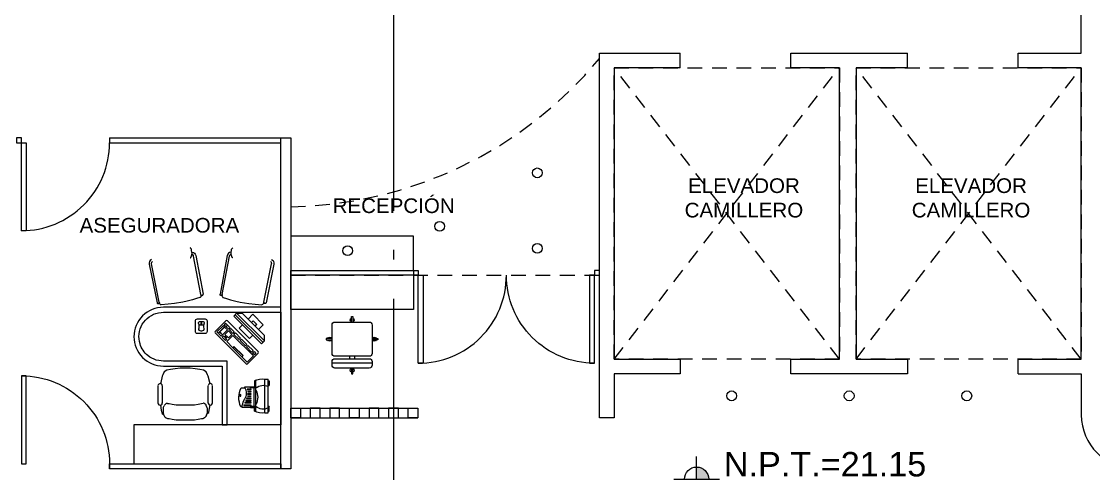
# Model space of a CAD drawing. Header units: metres. Extents: x -22 to 564, y 0 to 143.
# Drawn here: x 219.48 to 230.43, y 43.28 to 47.9 of the extents above; entities that cross this region are included whole.
import ezdxf

# ---------------------------------------------------------------- set-up
doc = ezdxf.new("R2010")
doc.units = ezdxf.units.M
doc.linetypes.add('EJES630', pattern=[6.3, 5.5, -0.4, 0, -0.4])
doc.linetypes.add('XREF 2N NEURO-ONCOLOGIA$0$HIDDE150', pattern=[0.24, 0.15, -0.09])
doc.layers.add('EJES', color=11, linetype='EJES630', lineweight=0)
doc.layers.add('XREF 2N NEURO-ONCOLOGIA$0$MUROS DE TABLAROCA', color=150, linetype='Continuous', lineweight=13)
for name, color, linetype in [('NIVELES', 9, 'Continuous'), ('TEXTO', 7, 'Continuous'), ('XREF 2N NEURO-ONCOLOGIA$0$CANCELES', 1, 'Continuous'), ('XREF 2N NEURO-ONCOLOGIA$0$LAMPARAS 1', 112, 'Continuous'), ('XREF 2N NEURO-ONCOLOGIA$0$MOBILIARIO', 161, 'Continuous'), ('XREF 2N NEURO-ONCOLOGIA$0$Mobiliario Fijo', 40, 'Continuous'), ('XREF 2N NEURO-ONCOLOGIA$0$MUROS', 3, 'Continuous'), ('XREF 2N NEURO-ONCOLOGIA$0$MUROS BAJOS', 2, 'Continuous'), ('XREF 2N NEURO-ONCOLOGIA$0$PROYECCIÓN', 252, 'XREF 2N NEURO-ONCOLOGIA$0$HIDDE150')]:
    doc.layers.add(name, color=color, linetype=linetype)
doc.styles.add('100 LOCALES 25', font='arial.ttf', dxfattribs={"height": 0.25})
doc.styles.add('NIVELES', font='arial.ttf', dxfattribs={"height": 0.25})

# ---------------------------------------------------------------- blocks, each defined once
blk = doc.blocks.new('XREF 2N NEURO-ONCOLOGIA$0$silla')
at = {"layer": 'XREF 2N NEURO-ONCOLOGIA$0$MOBILIARIO'}
for p, q in [((54.259, 36.804), (54.669, 36.804)), ((54.439, 36.736), (54.439, 36.76)), ((54.489, 36.736), (54.489, 36.76))]:
    blk.add_line(p, q, dxfattribs=at)
for points in [[(54.458, 36.856), (54.458, 36.915), (54.47, 36.915), (54.47, 36.856)], [(54.259, 36.555), (54.2, 36.555), (54.2, 36.568), (54.259, 36.568)], [(54.669, 36.555), (54.727, 36.555), (54.727, 36.568), (54.669, 36.568)], [(54.458, 36.386), (54.458, 36.328), (54.47, 36.328), (54.47, 36.386)]]:
    blk.add_lwpolyline(points, dxfattribs=at)
for points in [[(54.669, 36.826, 0.414214), (54.639, 36.856), (54.289, 36.856, 0.414214), (54.259, 36.826), (54.259, 36.79, 0.414214), (54.289, 36.76), (54.639, 36.76, 0.414214), (54.669, 36.79)], [(54.669, 36.706, 0.414214), (54.639, 36.736), (54.289, 36.736, 0.414214), (54.259, 36.706), (54.259, 36.416, 0.414214), (54.289, 36.386), (54.639, 36.386, 0.414214), (54.669, 36.416)]]:
    blk.add_lwpolyline(points, format="xyb", close=True, dxfattribs=at)
for centre, start, end in [((54.464, 36.878), 107.3771, 252.6229), ((54.464, 36.878), 287.378, 72.622), ((54.237, 36.561), 17.378, 162.622), ((54.69, 36.561), 17.378, 162.622), ((54.237, 36.561), 197.3771, 342.6229), ((54.69, 36.561), 197.3771, 342.6229), ((54.464, 36.365), 107.3771, 252.6229), ((54.464, 36.365), 287.378, 72.622)]:
    blk.add_arc(centre, 0.0207, start, end, dxfattribs=at)
blk = doc.blocks.new('XREF 2N NEURO-ONCOLOGIA$0$SILLA-EJECUTIVA')
for p, q in [((0.149, 0.2), (0.146, 0.194)), ((0.153, 0.202), (0.149, 0.2)), ((0.157, 0.205), (0.153, 0.202)), ((0.163, 0.206), (0.157, 0.205)), ((0.177, 0.205), (0.163, 0.206)), ((0.197, 0.205), (0.177, 0.205)), ((0.209, 0.204), (0.197, 0.205)), ((0.198, 0.205), (0.206, 0.224)), ((0.206, 0.224), (0.216, 0.232)), ((0.223, 0.2), (0.209, 0.204)), ((0.216, 0.232), (0.228, 0.239)), ((0.227, 0.206), (0.223, 0.2)), ((0.234, 0.196), (0.223, 0.2)), ((0.23, 0.209), (0.227, 0.206)), ((0.228, 0.239), (0.245, 0.243)), ((0.233, 0.212), (0.23, 0.209)), ((0.236, 0.214), (0.233, 0.212)), ((0.246, 0.188), (0.234, 0.196)), ((0.241, 0.215), (0.236, 0.214)), ((0.247, 0.216), (0.241, 0.215)), ((0.245, 0.243), (0.704, 0.238)), ((0.256, 0.181), (0.246, 0.188)), ((0.704, 0.212), (0.247, 0.216)), ((0.258, 0.179), (0.256, 0.181)), ((0.259, 0.176), (0.258, 0.179)), ((0.259, 0.173), (0.259, 0.176)), ((0.716, 0.211), (0.719, 0.211)), ((0.719, 0.211), (0.724, 0.21)), ((0.724, 0.21), (0.73, 0.206)), ((0.73, 0.206), (0.734, 0.2)), ((0.734, 0.2), (0.736, 0.194)), ((0.736, 0.194), (0.74, 0.153)), ((0.74, 0.153), (0.744, 0.106)), ((0.744, 0.106), (0.748, 0.041)), ((0.748, 0.041), (0.749, -0.009)), ((0.746, -0.11), (0.74, -0.184)), ((0.749, -0.009), (0.746, -0.11)), ((0.74, -0.184), (0.731, -0.262)), ((0.193, -0.274), (0.201, -0.293)), ((0.201, -0.293), (0.211, -0.3)), ((0.211, -0.3), (0.223, -0.307)), ((0.222, -0.275), (0.218, -0.268)), ((0.225, -0.278), (0.222, -0.275)), ((0.223, -0.307), (0.24, -0.311)), ((0.229, -0.281), (0.225, -0.278)), ((0.232, -0.282), (0.229, -0.281)), ((0.236, -0.284), (0.232, -0.282)), ((0.242, -0.284), (0.236, -0.284)), ((0.24, -0.311), (0.699, -0.306)), ((0.699, -0.28), (0.242, -0.284)), ((0.697, -0.28), (0.701, -0.28)), ((0.704, -0.282), (0.699, -0.28)), ((0.699, -0.306), (0.705, -0.305)), ((0.701, -0.28), (0.706, -0.28)), ((0.708, -0.284), (0.704, -0.282)), ((0.705, -0.305), (0.708, -0.302)), ((0.706, -0.28), (0.711, -0.28)), ((0.711, -0.287), (0.708, -0.284)), ((0.708, -0.302), (0.711, -0.298)), ((0.711, -0.28), (0.714, -0.279)), ((0.712, -0.292), (0.711, -0.287)), ((0.711, -0.298), (0.712, -0.292)), ((0.714, -0.279), (0.719, -0.278)), ((0.719, -0.278), (0.725, -0.274)), ((0.725, -0.274), (0.729, -0.269)), ((0.729, -0.269), (0.731, -0.262))]:
    blk.add_line(p, q)
blk.add_arc((0.704, 0.225), 0.013, 269.4862, 89.4862)
blk = doc.blocks.new('XREF 2N NEURO-ONCOLOGIA$0$XR-00$0$Teclado-01')
blk.add_lwpolyline([(0, -0.2225), (0, 0.2225, -0.41421356), (0.01, 0.2325), (0.165, 0.2325, -0.41421356), (0.175, 0.2225), (0.175, -0.2225, -0.41421356), (0.165, -0.2325), (0.01, -0.2325, -0.41421356)], format="xyb", close=True)
for points in [[(0.03, 0.2175), (0.05, 0.2175), (0.05, 0.1925), (0.03, 0.1925)], [(0.03, 0.1525), (0.05, 0.1525), (0.05, 0.1925), (0.03, 0.1925)], [(0.03, 0.0925), (0.05, 0.0925), (0.05, 0.1425), (0.03, 0.1425)], [(0.065, 0.2175), (0.155, 0.2175), (0.155, 0.2), (0.065, 0.2)], [(0.065, 0.1575), (0.135, 0.1575), (0.135, 0.1975), (0.065, 0.1975)], [(0.065, 0.0925), (0.115, 0.0925), (0.115, 0.1425), (0.065, 0.1425)], [(0.1175, 0.12625), (0.135, 0.12625), (0.135, 0.10875), (0.1175, 0.10875)], [(0.1375, 0.1575), (0.155, 0.1575), (0.155, 0.1975), (0.1375, 0.1975)], [(0.1375, 0.0925), (0.155, 0.0925), (0.155, 0.1425), (0.1375, 0.1425)], [(0.03, 0.0025), (0.05, 0.0025), (0.05, 0.0775), (0.03, 0.0775)], [(0.155, -0.1425), (0.1375, -0.1425), (0.1375, -0.01), (0.155, -0.01), (0.155, 0.0775), (0.065, 0.0775), (0.065, -0.2175), (0.155, -0.2175)], [(0.03, -0.0875), (0.05, -0.0875), (0.05, -0.0125), (0.03, -0.0125)], [(0.03, -0.1775), (0.05, -0.1775), (0.05, -0.1025), (0.03, -0.1025)], [(0.14, -0.14), (0.155, -0.14), (0.155, -0.0125), (0.14, -0.0125)], [(0.03, -0.2175), (0.05, -0.2175), (0.05, -0.1925), (0.03, -0.1925)]]:
    blk.add_lwpolyline(points, close=True)
blk = doc.blocks.new('XREF 2N NEURO-ONCOLOGIA$0$XR-00$0$monitor delgado-01')
for p, q in [((-0.2, 0.09), (-0.16, 0.13)), ((-0.16, 0.13), (0.16, 0.13)), ((-0.025, 0.155), (0.025, 0.155)), ((-0.025, 0.155), (-0.025, 0.13)), ((0.025, 0.155), (0.025, 0.13)), ((0.2, 0.09), (0.16, 0.13)), ((-0.2, 0.07), (0.2, 0.07))]:
    blk.add_line(p, q)
for points in [[(0.075, 0.13), (0.075, 0.2), (-0.075, 0.2), (-0.075, 0.13)], [(-0.075, 0.05), (-0.075, 0), (0.075, 0), (0.075, 0.05)]]:
    blk.add_lwpolyline(points)
blk.add_lwpolyline([(-0.2, 0.05), (0.2, 0.05), (0.2, 0.09), (-0.2, 0.09)], close=True)
blk = doc.blocks.new('XREF 2N NEURO-ONCOLOGIA$0$XR-00$0$Mouse')
for p, q in [((-0.001, -0.04), (-0.001, -0.026)), ((-0.001, -0.04), (-0.001, -0.04)), ((-0.001, -0.057), (-0.001, -0.057)), ((-0.001, -0.057), (-0.001, -0.066)), ((-0.003, -0.126), (0.001, -0.126))]:
    blk.add_line(p, q)
blk.add_lwpolyline([(0.06, -0.13), (0.06, -0.02, 0.414214), (0.04, 0), (-0.04, 0, 0.414214), (-0.06, -0.02), (-0.06, -0.13, 0.414214), (-0.04, -0.15), (0.04, -0.15, 0.414214)], format="xyb", close=True)
blk.add_lwpolyline([(0.029, -0.046, 0.414214), (0.009, -0.026), (-0.011, -0.026, 0.414214), (-0.031, -0.046)], format="xyb")
for centre, radius, start, end in [((-0.182, -0.081), 0.155, 353.6251, 13.0396), ((-0.001, 0.055), 0.121, 257.1911, 282.8089), ((-0.003, -0.101), 0.025, 173.6251, 270), ((0.012, -0.048), 0.0158, 147.7443, 212.2557), ((-0.001, -0.04), 0.0002, 90, 135.3294), ((-0.001, -0.056), 0.0002, 224.6706, 270), ((-0.001, -0.04), 0.0002, 44.6706, 90), ((-0.001, -0.056), 0.0002, 270, 315.3294), ((-0.014, -0.048), 0.0158, 327.7443, 32.2557), ((0.001, -0.101), 0.025, 270, 6.3749), ((0.18, -0.081), 0.155, 166.9604, 186.3749)]:
    blk.add_arc(centre, radius, start, end)
blk = doc.blocks.new('XREF 2N NEURO-ONCOLOGIA$0$XR-00$0$impresora laser')
at = {"ltscale": 0.007}
for points in [[(29.976, 41.95), (30.319, 41.95)], [(29.976, 41.915), (29.976, 41.95)], [(29.992, 41.95), (29.992, 41.959), (30.032, 41.959), (30.042, 41.954)], [(30.042, 41.95), (30.042, 41.954), (30.032, 41.959)], [(30.303, 41.95), (30.303, 41.959), (30.263, 41.959), (30.253, 41.954)], [(30.253, 41.95), (30.253, 41.954), (30.263, 41.959)], [(30.319, 41.915), (30.319, 41.95)], [(29.976, 41.915), (30.319, 41.915)], [(29.984, 41.824), (30.311, 41.824)], [(29.992, 41.808), (30.03, 41.808)], [(30.04, 41.805), (30.232, 41.805)], [(30.231, 41.71), (30.24, 41.71), (30.24, 41.808)], [(30.303, 41.808), (30.24, 41.808)], [(30.231, 41.672), (30.231, 41.71)]]:
    blk.add_lwpolyline(points, dxfattribs=at)
for points in [[(30.03, 41.824), (30.04, 41.824), (30.04, 41.769), (30.03, 41.769)], [(30.24, 41.824), (30.232, 41.824), (30.232, 41.769), (30.24, 41.769)], [(30.051, 41.776), (30.055, 41.776), (30.055, 41.7), (30.051, 41.7)], [(30.077, 41.776), (30.08, 41.776), (30.08, 41.71), (30.077, 41.71)], [(30.099, 41.776), (30.102, 41.776), (30.102, 41.72), (30.099, 41.72)], [(30.121, 41.776), (30.124, 41.776), (30.124, 41.729), (30.121, 41.729)], [(30.144, 41.776), (30.147, 41.776), (30.147, 41.737), (30.144, 41.737)], [(30.166, 41.776), (30.169, 41.776), (30.169, 41.739), (30.166, 41.739)], [(30.191, 41.776), (30.195, 41.776), (30.195, 41.74), (30.191, 41.74)], [(30.213, 41.776), (30.217, 41.776), (30.217, 41.733), (30.213, 41.733)]]:
    blk.add_lwpolyline(points, close=True, dxfattribs=at)
for points in [[(30.03, 41.808), (30.03, 41.683), (30.05, 41.683, 0.229403)], [(30.038, 41.683), (30.038, 41.67, 0.789733)]]:
    blk.add_lwpolyline(points, format="xyb", dxfattribs=at)
for centre, radius, start, end in [((30.131, 41.9), 0.118, 155.1201, 220.112), ((30.139, 41.9), 0.118, 319.888, 24.8799), ((30.138, 41.884), 0.165, 169.0524, 207.459), ((30.135, 41.705), 0.138, 59.6129, 120.3871), ((30.157, 41.884), 0.165, 332.541, 10.9476), ((30.174, 41.613), 0.112, 59.197, 121.2004), ((30.132, 41.885), 0.235, 246.334, 294.8774), ((29.925, 42.086), 0.422, 287.3233, 296.8765)]:
    blk.add_arc(centre, radius, start, end, dxfattribs=at)
blk.add_ellipse((30.154, 41.665), major_axis=(-0.00987, 0), ratio=0.593756, dxfattribs=at)
blk = doc.blocks.new('XREF 2N NEURO-ONCOLOGIA$0$SILLA ATENCION')
for p, q in [((-0.255, 0.433), (-0.26, 0.412)), ((-0.239, 0.444), (-0.255, 0.433)), ((-0.234, 0.457), (-0.239, 0.444)), ((-0.237, 0.457), (-0.239, 0.444)), ((-0.239, 0.444), (-0.234, 0.457)), ((-0.239, 0.444), (-0.239, 0.441)), ((-0.239, 0.423), (-0.239, 0.444)), ((-0.239, 0.444), (-0.239, 0.444)), ((-0.239, 0.412), (-0.239, 0.423)), ((-0.234, 0.457), (-0.237, 0.457)), ((-0.229, 0.47), (-0.234, 0.457)), ((-0.234, 0.457), (-0.229, 0.47)), ((-0.221, 0.478), (-0.229, 0.47)), ((-0.213, 0.484), (-0.221, 0.478)), ((-0.205, 0.489), (-0.213, 0.484)), ((-0.2, 0.491), (-0.205, 0.489)), ((-0.184, 0.494), (-0.2, 0.491)), ((-0.152, 0.499), (-0.184, 0.494)), ((-0.115, 0.505), (-0.152, 0.499)), ((-0.073, 0.507), (-0.115, 0.505)), ((-0.023, 0.507), (-0.073, 0.507)), ((0.022, 0.507), (-0.023, 0.507)), ((0.065, 0.505), (0.022, 0.507)), ((0.102, 0.499), (0.065, 0.505)), ((0.133, 0.494), (0.102, 0.499)), ((0.147, 0.492), (0.133, 0.494)), ((0.155, 0.489), (0.147, 0.492)), ((0.162, 0.486), (0.155, 0.489)), ((0.17, 0.481), (0.162, 0.486)), ((0.178, 0.473), (0.17, 0.481)), ((0.189, 0.452), (0.178, 0.473)), ((0.189, 0.452), (0.189, 0.452)), ((0.199, 0.444), (0.189, 0.452)), ((0.189, 0.452), (0.189, 0.444)), ((0.189, 0.452), (0.189, 0.452)), ((0.189, 0.452), (0.189, 0.452)), ((0.189, 0.452), (0.189, 0.452)), ((0.189, 0.447), (0.189, 0.452)), ((0.189, 0.444), (0.189, 0.433)), ((0.189, 0.433), (0.189, 0.423)), ((0.189, 0.423), (0.189, 0.412)), ((0.21, 0.412), (0.199, 0.444)), ((-0.292, 0.341), (-0.292, 0.172)), ((-0.26, 0.412), (-0.268, 0.362)), ((-0.268, 0.362), (-0.268, 0.362)), ((-0.268, 0.362), (-0.268, 0.362)), ((-0.25, 0.341), (-0.25, 0.172)), ((-0.239, 0.402), (-0.239, 0.412)), ((-0.239, 0.391), (-0.239, 0.402)), ((-0.237, 0.383), (-0.239, 0.391)), ((-0.231, 0.367), (-0.237, 0.383)), ((-0.231, 0.367), (-0.229, 0.359)), ((-0.229, 0.359), (-0.221, 0.351)), ((-0.221, 0.351), (-0.213, 0.344)), ((-0.213, 0.344), (-0.205, 0.341)), ((-0.205, 0.341), (-0.2, 0.341)), ((-0.184, 0.346), (-0.2, 0.341)), ((-0.152, 0.351), (-0.184, 0.346)), ((-0.115, 0.357), (-0.152, 0.351)), ((-0.073, 0.359), (-0.115, 0.357)), ((-0.023, 0.359), (-0.073, 0.359)), ((0.022, 0.359), (-0.023, 0.359)), ((0.065, 0.357), (0.022, 0.359)), ((0.102, 0.351), (0.065, 0.357)), ((0.133, 0.346), (0.102, 0.351)), ((0.147, 0.344), (0.133, 0.346)), ((0.147, 0.344), (0.155, 0.344)), ((0.155, 0.344), (0.162, 0.346)), ((0.162, 0.346), (0.17, 0.354)), ((0.17, 0.354), (0.178, 0.362)), ((0.178, 0.362), (0.181, 0.367)), ((0.186, 0.383), (0.181, 0.367)), ((0.189, 0.391), (0.186, 0.383)), ((0.189, 0.412), (0.189, 0.402)), ((0.189, 0.402), (0.189, 0.391)), ((0.199, 0.172), (0.199, 0.341)), ((0.21, 0.412), (0.21, 0.412)), ((0.218, 0.362), (0.21, 0.412)), ((0.218, 0.362), (0.218, 0.362)), ((0.242, 0.172), (0.242, 0.341)), ((-0.266, 0.151), (-0.266, 0.14)), ((-0.266, 0.14), (-0.25, 0.079)), ((0.2, 0.079), (0.215, 0.14)), ((0.215, 0.14), (0.215, 0.151)), ((-0.25, 0.079), (-0.244, 0.063)), ((-0.244, 0.063), (-0.244, 0.063)), ((-0.244, 0.063), (-0.244, 0.063)), ((-0.244, 0.063), (-0.231, 0.034)), ((-0.231, 0.034), (-0.205, 0.018)), ((-0.205, 0.018), (-0.168, 0.011)), ((-0.168, 0.011), (-0.123, 0.005)), ((-0.123, 0.005), (-0.075, 0)), ((-0.025, 0), (0.025, 0)), ((0.025, 0), (0.073, 0.005)), ((0.073, 0.005), (0.118, 0.011)), ((0.118, 0.011), (0.155, 0.019)), ((0.155, 0.019), (0.181, 0.034)), ((0.181, 0.034), (0.194, 0.063)), ((0.194, 0.063), (0.2, 0.079)), ((0.194, 0.063), (0.194, 0.063)), ((0.194, 0.063), (0.194, 0.063)), ((-0.075, 0), (-0.02, 0))]:
    blk.add_line(p, q)
for centre, start, end in [((-0.271, 0.341), 353.0083, 187.0083), ((0.221, 0.341), 352.0083, 186.0083), ((-0.271, 0.172), 187.0083, 353.0083), ((0.221, 0.172), 186.0083, 352.0083)]:
    blk.add_arc(centre, 0.0211, start, end)
blk = doc.blocks.new('XREF 2N NEURO-ONCOLOGIA$0$A$Cd9202f06')
at = {"flags": 128}
for points in [[(1.2, 0.6), (1.2, 0.55), (1.15, 0.55), (0.55, 0.55), (0.55, 1.199, 0.103331), (0.53, 1.295), (0.52, 1.318), (0.508, 1.339), (0.493, 1.359, 0.151403), (0.372, 1.438), (0.349, 1.445, 0.444445), (0.052, 1.224), (0.05, 1.199), (0.05, 0.05), (0.05, 0), (0, 0), (0, 1.2, -0.414214), (0.3, 1.5, -0.414214), (0.6, 1.2), (0.6, 0.6)], [(0.493, 1.359, 0.151403), (0.372, 1.438), (0.349, 1.445, 0.444445), (0.052, 1.224), (0.05, 1.199), (0.05, 0.05), (0.05, 0), (1.15, 0), (1.2, 0), (1.2, 0.05), (1.2, 0.55), (1.15, 0.55), (0.55, 0.55), (0.55, 1.199, 0.103331), (0.53, 1.295), (0.52, 1.318), (0.508, 1.339), (0.493, 1.359)]]:
    blk.add_lwpolyline(points, format="xyb", close=True, dxfattribs=at)
blk.add_lwpolyline([(1.2, 0), (1.2, 1.5), (1.6, 1.5), (1.6, 0)], close=True)
at = {"extrusion": (0, 0, -1), "xscale": -1, "zscale": -1}
for name, p, rotation in [('XREF 2N NEURO-ONCOLOGIA$0$XR-00$0$Mouse', (-0.118, 0.813, -0.028), 269.9999427305893), ('XREF 2N NEURO-ONCOLOGIA$0$XR-00$0$Teclado-01', (-0.296, 0.389, -0.028), 314.9999427305893), ('XREF 2N NEURO-ONCOLOGIA$0$XR-00$0$monitor delgado-01', (-0.266, 0.374, -0.028), 224.9999427305883), ('XREF 2N NEURO-ONCOLOGIA$0$XR-00$0$impresora laser', (-31.054, 42.079, -0.028), 179.9999427305894)]:
    blk.add_blockref(name, p, dxfattribs=dict(at, rotation=rotation))
at = {"layer": 'XREF 2N NEURO-ONCOLOGIA$0$MOBILIARIO', "xscale": -1.043243553442507, "yscale": 1.043243553442507, "zscale": 1.043243553442507, "rotation": 270.0083262175384}
blk.add_blockref('XREF 2N NEURO-ONCOLOGIA$0$SILLA ATENCION', (0.623, 1.003), dxfattribs=at)
blk = doc.blocks.new('XREF 2N NEURO-ONCOLOGIA')
at = {"layer": 'XREF 2N NEURO-ONCOLOGIA$0$CANCELES'}
for p, q in [((9.927, 26.661, 0), (9.877, 26.661, 0)), ((13.207, 26.661), (13.207, 24.911)), ((13.257, 26.661), (13.207, 26.661)), ((13.257, 26.661), (13.257, 24.911))]:
    blk.add_line(p, q, dxfattribs=at)
for points in [[(13.207, 27.561), (13.257, 27.561), (13.257, 27.611), (13.207, 27.611)], [(11.852, 24.811), (11.902, 24.811), (11.902, 23.508), (11.852, 23.508)], [(11.852, 21.658), (11.902, 21.658), (11.902, 21.708), (11.852, 21.708)]]:
    blk.add_lwpolyline(points, close=True, dxfattribs=at)
at = {"layer": 'XREF 2N NEURO-ONCOLOGIA$0$CANCELES', "elevation": 0}
blk.add_lwpolyline([(10.824, 27.561), (9.924, 27.561), (9.924, 27.511), (10.824, 27.511), (10.824, 27.561, -0.414214), (9.924, 26.661)], format="xyb", dxfattribs=at)
at = {"layer": 'XREF 2N NEURO-ONCOLOGIA$0$CANCELES'}
for points in [[(12.307, 27.561), (13.207, 27.561), (13.207, 27.511), (12.307, 27.511), (12.307, 27.561, 0.414214), (13.207, 26.661)], [(10.952, 23.508), (11.852, 23.508), (11.852, 23.458), (10.952, 23.458), (10.952, 23.508, 0.414214), (11.852, 22.608)], [(10.952, 21.708), (11.852, 21.708), (11.852, 21.758), (10.952, 21.758), (10.952, 21.708, -0.414214), (11.852, 22.608)]]:
    blk.add_lwpolyline(points, format="xyb", dxfattribs=at)
at = {"layer": 'XREF 2N NEURO-ONCOLOGIA$0$CANCELES', "elevation": 0}
blk.add_lwpolyline([(9.874, 26.661), (9.924, 26.661), (9.924, 24.911), (9.874, 24.911)], close=True, dxfattribs=at)
at = {"layer": 'XREF 2N NEURO-ONCOLOGIA$0$LAMPARAS 1'}
for centre in [(12.103, 24.229), (12.353, 23.289), (12.127, 22.293), (12.899, 22.293), (10.619, 20.308, 0), (10.619, 19.108, 0), (10.619, 17.907, 0)]:
    blk.add_circle(centre, 0.05, dxfattribs=at)
at = {"layer": 'XREF 2N NEURO-ONCOLOGIA$0$Mobiliario Fijo', "linetype": 'Continuous'}
for points in [[(11.502, 23.558), (11.502, 24.811), (11.902, 24.811), (11.902, 23.558)], [(12.252, 23.558), (12.252, 24.811), (11.902, 24.811), (11.902, 23.558)]]:
    blk.add_lwpolyline(points, close=True, dxfattribs=at)
at = {"layer": 'XREF 2N NEURO-ONCOLOGIA$0$MUROS'}
for p, q in [((10.394, 21.508), (10.394, 21.658)), ((10.844, 21.508), (10.394, 21.508)), ((13.974, 20.833), (14.124, 20.833)), ((13.974, 19.702), (14.124, 19.702)), ((13.974, 18.513), (14.124, 18.513)), ((10.844, 17.382), (10.994, 17.382)), ((10.844, 17.382), (10.844, 16.738)), ((10.994, 17.382), (10.994, 16.738)), ((13.974, 16.738), (13.974, 17.382)), ((13.974, 17.382), (14.124, 17.382)), ((14.124, 17.382), (14.124, 16.738)), ((10.844, 16.738), (10.424, 16.738)), ((10.994, 16.738), (13.974, 16.738)), ((14.124, 16.738), (15.024, 16.738))]:
    blk.add_line(p, q, dxfattribs=at)
for points in [[(10.394, 21.658), (14.124, 21.658), (14.124, 20.833)], [(13.974, 20.833), (13.974, 21.508), (10.994, 21.508), (10.994, 20.833), (10.844, 20.833), (10.844, 21.508)], [(13.974, 18.513), (13.974, 19.038), (10.994, 19.038), (10.994, 18.513), (10.844, 18.513), (10.844, 19.702), (10.994, 19.702), (10.994, 19.208), (13.974, 19.208), (13.974, 19.702)], [(14.124, 19.702), (14.124, 18.513)]]:
    blk.add_lwpolyline(points, dxfattribs=at)
blk.add_arc((10.424, 16.188, 0), 0.55, 90, 180, dxfattribs=at)
at = {"layer": 'XREF 2N NEURO-ONCOLOGIA$0$MUROS BAJOS'}
for p, q in [((10.394, 24.811), (10.394, 23.511)), ((10.494, 24.811), (10.494, 23.511))]:
    blk.add_line(p, q, dxfattribs=at)
at = {"layer": 'XREF 2N NEURO-ONCOLOGIA$0$MUROS DE TABLAROCA'}
for points in [[(13.257, 24.811), (9.874, 24.811), (9.874, 24.911), (13.257, 24.911)], [(10.494, 24.811), (10.494, 24.711), (10.394, 24.711), (10.394, 24.811)], [(10.494, 24.511), (10.494, 24.611), (10.394, 24.611), (10.394, 24.511)], [(10.494, 24.311), (10.494, 24.411), (10.394, 24.411), (10.394, 24.311)], [(10.494, 24.211), (10.494, 24.111), (10.394, 24.111), (10.394, 24.211)], [(10.494, 23.911), (10.494, 24.011), (10.394, 24.011), (10.394, 23.911)], [(10.494, 23.711), (10.494, 23.811), (10.394, 23.811), (10.394, 23.711)], [(10.494, 23.611), (10.494, 23.511), (10.394, 23.511), (10.394, 23.611)]]:
    blk.add_lwpolyline(points, close=True, dxfattribs=at)
at = {"layer": 'XREF 2N NEURO-ONCOLOGIA$0$PROYECCIÓN'}
for p, q in [((11.852, 24.811), (11.852, 21.658)), ((10.994, 19.208, 0), (13.974, 21.508)), ((10.994, 21.508), (13.974, 19.208, 0)), ((10.994, 16.738, 0), (13.974, 19.038)), ((10.994, 19.038), (13.974, 16.738, 0))]:
    blk.add_line(p, q, dxfattribs=at)
blk.add_lwpolyline([(12.552, 24.811, 0.219243), (14.067, 21.658)], format="xyb", dxfattribs=at)
for points in [[(10.994, 21.508), (13.974, 21.508), (13.974, 19.208), (10.994, 19.208)], [(10.994, 19.038), (13.974, 19.038), (13.974, 16.738), (10.994, 16.738)]]:
    blk.add_lwpolyline(points, close=True, dxfattribs=at)
at = {"layer": 'XREF 2N NEURO-ONCOLOGIA$0$MOBILIARIO', "xscale": -1}
blk.add_blockref('XREF 2N NEURO-ONCOLOGIA$0$A$Cd9202f06', (11.524, 24.911, 0), dxfattribs=at)
at = {"layer": 'XREF 2N NEURO-ONCOLOGIA$0$MOBILIARIO'}
for p, xscale, yscale, zscale, rotation in [((12.224, 26.029, 0), 0.8766981129959264, 0.8766981129959264, 0.8766981129959264, 191.0316254705849), ((12.224, 25.209, 0), -0.876698112995926, 0.8766981129959263, 0.8766981129959263, 348.968374529415)]:
    blk.add_blockref('XREF 2N NEURO-ONCOLOGIA$0$SILLA-EJECUTIVA', p, dxfattribs=dict(at, xscale=xscale, yscale=yscale, zscale=zscale, rotation=rotation))
at = {"layer": 'XREF 2N NEURO-ONCOLOGIA$0$MOBILIARIO', "xscale": -1, "rotation": 90}
blk.add_blockref('XREF 2N NEURO-ONCOLOGIA$0$silla', (47.759, 78.648), dxfattribs=at)
blk = doc.blocks.new('NPT')
h = blk.add_hatch(color=256)
h.paths.add_polyline_path([(0, 0.124), (0, 0), (0.124, 0, 0.414214)])
h.paths.add_polyline_path([(0, 0), (-0.124, 0, 0.414214), (0, -0.124)])
for p, q in [((0, -0.233), (0, 0.233)), ((-0.233, 0), (0.233, 0))]:
    blk.add_line(p, q)
blk.add_circle((0, 0), 0.124)
at = {"style": 'NIVELES'}
for p in [(0.278, 0.028), (0.278, -0.288)]:
    blk.add_attdef('NIVEL', p, '', height=0.25, dxfattribs=at)

msp = doc.modelspace()

# ---------------------------------------------------------------- block references
at = {"rotation": 90}
msp.add_blockref('XREF 2N NEURO-ONCOLOGIA', (247.041, 33.451), dxfattribs=at)

# ---------------------------------------------------------------- next in the draw order: linework, layer by layer
at = {"layer": 'EJES'}
msp.add_line((223.284, 33.163), (223.284, 58.548), dxfattribs=at)

# ---------------------------------------------------------------- next in the draw order: block references
at = {"layer": 'NIVELES'}
ref = msp.add_blockref('NPT', (226.375, 43.218), dxfattribs=at)
ref.add_attrib('NIVEL', 'N.P.T.=21.15', (226.653, 43.246), dxfattribs={"layer": '0', "height": 0.25, "style": 'NIVELES'})
ref.add_attrib('NIVEL', 'N.PL.=2.90/N.P.T.', (226.653, 42.93), dxfattribs={"layer": '0', "height": 0.25, "style": 'NIVELES'})

# ---------------------------------------------------------------- next in the draw order: texts
at = {"layer": 'TEXTO', "char_height": 0.15, "width": 1.6749, "attachment_point": 1, "style": '100 LOCALES 25'}
for s, insert in [('\\pxqc;ELEVADOR\\PCAMILLERO', (226.021, 46.294, 0)), ('\\pxqc;ELEVADOR\\PCAMILLERO', (228.34, 46.294, 0)), ('\\pxqc;RECEPCIÓN', (222.444, 46.089, 0)), ('\\pxqc;ASEGURADORA', (220.052, 45.889, 0))]:
    msp.add_mtext(s, dxfattribs=dict(at, insert=insert))

doc.saveas('drawing.dxf')
